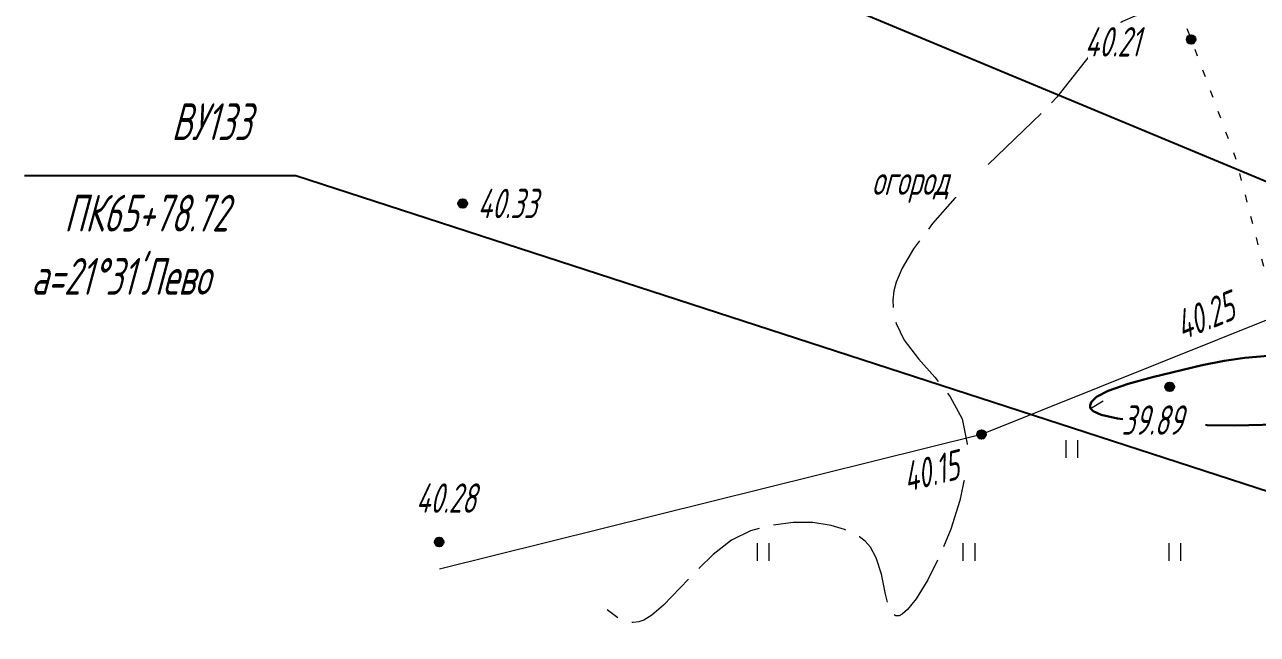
# Model space of a CAD drawing. Extents: x 2208637 to 2213412, y 575334 to 577367.
# Drawn here: x 2210942.39 to 2210984.3, y 576563 to 576583.74 of the extents above; entities that cross this region are included whole.
import ezdxf
from ezdxf.enums import TextEntityAlignment as Align

# ---------------------------------------------------------------- set-up
doc = ezdxf.new("R2010")
doc.units = 0
doc.header["$LTSCALE"] = 0.5
doc.linetypes.add('2000_366_2', pattern=[1.5, 0.5, -1])
doc.linetypes.add('500_329_3', pattern=[6, 5, -1])
doc.layers.get('0').update_dxf_attribs({"lineweight": 25})
for name, color, linetype, lineweight in [('ИИ_ГОРИЗОНТАЛИ_ОСН', 32, 'Continuous', 15), ('ИИ_ГОРИЗОНТАЛИ_УТОЛЩ', 32, 'Continuous', 30), ('ИИ_ОГРАДЫ', 7, 'Continuous', 25), ('ИИ_ОТМЕТКИ', 7, 'Continuous', 25), ('ИИ_ТРАССЫ_КЛС', 5, 'Continuous', 40), ('ИИ_УГОДЬЯ', 7, 'Continuous', 25)]:
    doc.layers.add(name, color=color, linetype=linetype, lineweight=lineweight)
doc.styles.add('GOST 2.304', font='cs_gost2304.shx', dxfattribs={"width": 0.8, "oblique": 15})
doc.linetypes.add('2000_417_2', pattern='A,0,[3,Topography.shx,S=1,R=0,X=0,Y=0],-1.5', length=1.5)
doc.linetypes.add('2000_476_2_3', pattern='A,5,-0.5,[36,Topography.shx,S=1,R=0,X=0,Y=0],-0.5,5', length=11)

# ---------------------------------------------------------------- blocks, each defined once
blk = doc.blocks.new('500_329_6')
at = {"color": 0, "linetype": 'Continuous', "lineweight": -2}
blk.add_lwpolyline([(0, 0), (1, 0)], dxfattribs=at)
blk = doc.blocks.new('500_401')
at = {"color": 0, "linetype": 'Continuous', "lineweight": -2}
for points in [[(-0.4, 0), (-0.4, 1.2)], [(0.4, 0), (0.4, 1.2)]]:
    blk.add_lwpolyline(points, dxfattribs=at)
blk = doc.blocks.new('500_330_1')
at = {"linetype": 'Continuous', "lineweight": -2}
h = blk.add_hatch(color=0, dxfattribs=at)
h.dxf.hatch_style = 1
edge = h.paths.add_edge_path()
edge.add_arc((0, 0), 0.3, 0, 360)
at = {"color": 0, "linetype": 'Continuous', "lineweight": -2}
blk.add_circle((0, 0), 0.3, dxfattribs=at)
at = {"color": 0, "linetype": 'Continuous', "lineweight": -2, "style": 'GOST 2.304', "flags": 1}
for tag, p in [('Номер', (-1, -1)), ('Номер_рабочей_станции', (-1, -3.5))]:
    blk.add_attdef(tag, text='', height=2, dxfattribs=at).set_placement(p, align=Align.RIGHT)
at = {"color": 0, "linetype": 'Continuous', "lineweight": -2, "style": 'GOST 2.304'}
blk.add_attdef('Высота', (1, -1), '', height=2, dxfattribs=at)
at = {"color": 0, "linetype": 'Continuous', "lineweight": -2, "style": 'GOST 2.304', "flags": 1}
blk.add_attdef('Код', (0, -3.5), '', height=2, dxfattribs=at)

msp = doc.modelspace()

# ---------------------------------------------------------------- linework, layer by layer
at = {"layer": 'ИИ_ГОРИЗОНТАЛИ_ОСН', "color": 32, "linetype": '500_329_3', "lineweight": 20, "elevation": 40.25, "flags": 128}
msp.add_lwpolyline([(2211042.266, 576569.609), (2211042.209, 576569.794), (2211042.187, 576570.098), (2211042.132, 576570.431), (2211041.972, 576570.707), (2211041.643, 576570.796), (2211040.966, 576570.859), (2211039.009, 576570.991), (2211037.95, 576571.102), (2211036.985, 576571.27), (2211036.355, 576571.46), (2211036.002, 576571.642), (2211035.838, 576571.784), (2211035.718, 576571.97), (2211035.63, 576572.19), (2211035.575, 576572.53), (2211035.624, 576573.007), (2211035.838, 576573.646), (2211036.545, 576575.095), (2211037.256, 576576.663), (2211037.662, 576577.392), (2211038.827, 576579.291), (2211039.017, 576579.672), (2211039.098, 576579.909), (2211039.117, 576580.101), (2211039.101, 576580.195), (2211039.026, 576580.367), (2211038.838, 576580.591), (2211038.152, 576581.143), (2211038.032, 576581.476), (2211038.304, 576581.781), (2211038.871, 576582.088), (2211040.003, 576582.57), (2211040.251, 576582.691), (2211040.364, 576582.784), (2211040.378, 576582.905), (2211040.337, 576583.019), (2211040.244, 576583.178), (2211040.166, 576583.424), (2211040.229, 576583.703), (2211040.386, 576584.154), (2211040.557, 576584.724), (2211040.66, 576585.355), (2211040.615, 576585.992), (2211040.458, 576586.507), (2211040.228, 576587.014), (2211039.92, 576587.51), (2211039.529, 576587.991), (2211039.048, 576588.454), (2211038.474, 576588.895), (2211037.832, 576589.226), (2211037.024, 576589.492), (2211036.121, 576589.71), (2211034.325, 576590.064), (2211033.576, 576590.232), (2211033.024, 576590.416), (2211032.429, 576590.735), (2211031.876, 576591.099), (2211030.929, 576591.807), (2211030.623, 576591.757), (2211030.468, 576592.093), (2211030.295, 576592.394), (2211030.075, 576592.681), (2211029.786, 576592.878), (2211029.444, 576593.022), (2211029.114, 576593.197), (2211028.86, 576593.488), (2211028.791, 576593.919), (2211028.771, 576594.748), (2211028.789, 576595.842), (2211028.902, 576598.298), (2211029.047, 576600.23), (2211029.107, 576600.669), (2211029.196, 576601.039), (2211029.293, 576601.353), (2211029.434, 576601.607), (2211029.66, 576601.793), (2211029.958, 576601.824), (2211030.572, 576601.605), (2211030.825, 576601.649), (2211030.964, 576601.945), (2211031.083, 576602.521), (2211031.179, 576603.253), (2211031.25, 576604.013), (2211031.29, 576604.678), (2211031.293, 576605.509), (2211031.277, 576605.829), (2211031.204, 576606.12), (2211031.028, 576606.418), (2211030.644, 576606.676), (2211028.883, 576607.381), (2211028.673, 576607.51), (2211028.616, 576607.588), (2211028.617, 576607.624), (2211028.638, 576607.65), (2211028.736, 576607.678), (2211029.008, 576607.67), (2211029.542, 576607.586), (2211030.363, 576607.406), (2211032.185, 576606.942), (2211032.498, 576606.938), (2211032.648, 576606.893), (2211032.802, 576606.751), (2211033.266, 576606.173), (2211033.578, 576605.842), (2211033.894, 576605.601), (2211035.973, 576604.187), (2211036.78, 576603.608), (2211037.513, 576603.038), (2211038.093, 576602.512), (2211038.442, 576602.069), (2211038.67, 576601.372), (2211038.738, 576600.612), (2211038.71, 576599.91), (2211038.622, 576599.164), (2211038.725, 576598.985), (2211037.113, 576597.868), (2211036.364, 576597.303), (2211035.906, 576596.901), (2211035.707, 576596.663), (2211035.666, 576596.548), (2211035.677, 576596.505), (2211035.709, 576596.475), (2211035.819, 576596.451), (2211036.088, 576596.498), (2211036.591, 576596.682), (2211037.352, 576597.04), (2211038.129, 576597.454), (2211038.783, 576597.829), (2211039.173, 576598.073), (2211039.435, 576598.271), (2211039.624, 576598.451), (2211040.004, 576598.913), (2211040.531, 576599.485), (2211040.822, 576599.848), (2211041.066, 576600.271), (2211041.215, 576600.765), (2211041.218, 576601.25), (2211041.095, 576601.679), (2211040.714, 576602.581), (2211040.574, 576603.161), (2211040.53, 576603.692), (2211040.534, 576604.217), (2211040.578, 576605.34), (2211040.565, 576605.982), (2211040.493, 576606.707), (2211040.355, 576607.474), (2211040.178, 576608.207), (2211039.986, 576608.877), (2211039.399, 576610.714), (2211039.338, 576610.933), (2211039.29, 576611.217), (2211039.326, 576611.651), (2211039.429, 576612.187), (2211039.472, 576612.694), (2211039.325, 576613.038), (2211038.985, 576613.079), (2211038.42, 576612.952), (2211037.743, 576612.726), (2211036.493, 576612.247), (2211036.143, 576612.13), (2211035.814, 576612.067), (2211035.215, 576612.011), (2211034.873, 576612.017), (2211033.881, 576612.077), (2211033.397, 576612.088), (2211033.034, 576612.055), (2211032.752, 576611.956), (2211032.337, 576611.69), (2211032.056, 576611.574), (2211031.675, 576611.546), (2211030.289, 576611.581), (2211029.474, 576611.552), (2211028.706, 576611.431), (2211028.08, 576611.172), (2211027.602, 576610.729), (2211027.214, 576610.152), (2211026.914, 576609.534), (2211026.7, 576608.973), (2211026.526, 576608.402), (2211026.464, 576608.32), (2211026.465, 576608.231), (2211025.778, 576606.784), (2211025.682, 576606.561), (2211025.63, 576606.398), (2211025.636, 576606.243), (2211025.722, 576606.142), (2211025.854, 576606.043), (2211025.956, 576605.902), (2211025.956, 576605.68), (2211025.831, 576604.857), (2211025.811, 576604.351), (2211025.85, 576603.969), (2211026.162, 576602.387), (2211026.277, 576601.728), (2211026.371, 576601.01), (2211026.424, 576600.386), (2211026.506, 576598.854), (2211026.626, 576594.964), (2211026.636, 576594.265), (2211026.611, 576592.685), (2211026.638, 576592.12), (2211026.711, 576591.429), (2211026.861, 576590.711), (2211027.078, 576590.07), (2211027.317, 576589.457), (2211027.531, 576588.823), (2211027.674, 576588.118), (2211027.699, 576587.29), (2211027.623, 576586.552), (2211027.482, 576585.869), (2211027.278, 576585.21), (2211027.015, 576584.547), (2211026.695, 576583.849), (2211025.898, 576582.234), (2211025.495, 576581.328), (2211024.821, 576579.614), (2211024.459, 576578.859), (2211024.02, 576578.206), (2211023.583, 576577.775), (2211023.19, 576577.513), (2211022.891, 576577.371), (2211022.598, 576577.27), (2211022.319, 576577.212), (2211021.865, 576577.179), (2211021.204, 576577.227), (2211020.31, 576577.413), (2211019.374, 576577.714), (2211018.429, 576578.1), (2211017.505, 576578.542), (2211016.638, 576579.013), (2211015.859, 576579.483), (2211015.202, 576579.925), (2211014.511, 576580.503), (2211013.932, 576581.139), (2211013.447, 576581.798), (2211012.366, 576583.529), (2211012.069, 576583.901), (2211011.409, 576584.651), (2211011.119, 576584.943), (2211010.857, 576585.121), (2211010.626, 576585.218), (2211010.449, 576585.262), (2211010.278, 576585.281), (2211010.111, 576585.256), (2211009.819, 576585.147), (2211009.364, 576584.899), (2211008.03, 576584.046), (2211007.33, 576583.664), (2211006.79, 576583.46), (2211006.41, 576583.398), (2211006.173, 576583.41), (2211005.934, 576583.475), (2211005.696, 576583.594), (2211005.373, 576583.848), (2211005, 576584.293), (2211004.614, 576584.945), (2211004.03, 576586.18), (2211003.794, 576586.557), (2211003.465, 576586.838), (2211003.16, 576587.022), (2211002.883, 576587.217), (2211002.637, 576587.533), (2211002.534, 576587.931), (2211002.446, 576588.647), (2211002.182, 576591.69), (2211002.06, 576592.666), (2211001.906, 576593.453), (2211001.71, 576593.951), (2211001.315, 576594.385), (2211000.858, 576594.688), (2211000.37, 576594.9), (2210999.427, 576595.213), (2210998.949, 576595.354), (2210998.16, 576595.469), (2210997.722, 576595.562), (2210997.302, 576595.736), (2210996.967, 576595.935), (2210996.653, 576596.072), (2210996.297, 576596.064), (2210995.95, 576595.828), (2210995.488, 576595.343), (2210994.986, 576594.727), (2210994.513, 576594.095), (2210994.144, 576593.566), (2210993.951, 576593.255), (2210993.841, 576592.979), (2210993.754, 576592.435), (2210993.761, 576592.146), (2210993.857, 576590.974), (2210993.867, 576590.217), (2210993.8, 576589.431), (2210993.663, 576588.824), (2210993.498, 576588.403), (2210993.272, 576588.026), (2210992.984, 576587.719), (2210992.589, 576587.413), (2210991.932, 576587.013), (2210990.963, 576586.542), (2210989.917, 576586.118), (2210988.884, 576585.761), (2210987.954, 576585.49), (2210987.219, 576585.322), (2210986.769, 576585.277), (2210986.389, 576585.403), (2210986.096, 576585.65), (2210985.835, 576585.935), (2210985.609, 576586.134), (2210985.412, 576586.237), (2210985.259, 576586.274), (2210985.099, 576586.278), (2210984.923, 576586.244), (2210984.61, 576586.132), (2210984.13, 576585.895), (2210983.492, 576585.518), (2210981.752, 576584.349), (2210981.523, 576584.233), (2210981.286, 576584.184), (2210980.554, 576584.115), (2210980.129, 576584.022), (2210979.71, 576583.839), (2210979.379, 576583.59), (2210979.05, 576583.251), (2210977.477, 576581.265), (2210977.037, 576580.8), (2210974.838, 576578.683), (2210974.016, 576577.836), (2210973.252, 576576.969), (2210972.607, 576576.111), (2210972.218, 576575.452), (2210972.02, 576574.983), (2210971.941, 576574.687), (2210971.904, 576574.367), (2210971.916, 576574.031), (2210972.022, 576573.568), (2210972.296, 576573.01), (2210972.781, 576572.371), (2210973.335, 576571.746), (2210973.86, 576571.082), (2210974.261, 576570.327), (2210974.439, 576569.428), (2210974.384, 576568.517), (2210974.183, 576567.549), (2210973.876, 576566.581), (2210973.499, 576565.666), (2210973.092, 576564.858), (2210972.693, 576564.212), (2210972.404, 576563.849), (2210972.219, 576563.684), (2210972.115, 576563.632), (2210972.005, 576563.633), (2210971.897, 576563.702), (2210971.776, 576563.918), (2210971.659, 576564.363), (2210971.515, 576565.052), (2210971.341, 576565.607), (2210971.143, 576565.971), (2210970.967, 576566.17), (2210970.771, 576566.313), (2210970.577, 576566.425), (2210970.263, 576566.567), (2210969.808, 576566.706), (2210969.185, 576566.8), (2210968.513, 576566.802), (2210967.801, 576566.711), (2210967.061, 576566.524), (2210966.423, 576566.209), (2210965.802, 576565.719), (2210965.204, 576565.134), (2210964.108, 576563.99), (2210963.715, 576563.654), (2210963.441, 576563.486), (2210963.269, 576563.423), (2210963.073, 576563.403), (2210962.857, 576563.434), (2210962.552, 576563.565), (2210962.189, 576563.83)], dxfattribs=at)
at = {"layer": 'ИИ_ГОРИЗОНТАЛИ_УТОЛЩ', "elevation": 40, "flags": 128}
msp.add_lwpolyline([(2210985.594, 576572.557), (2210983.878, 576572.406), (2210983.175, 576572.307), (2210982.424, 576572.15), (2210980.732, 576571.747), (2210979.91, 576571.526), (2210979.224, 576571.286), (2210978.831, 576571.078), (2210978.659, 576570.912), (2210978.613, 576570.795), (2210978.612, 576570.735), (2210978.629, 576570.684), (2210978.721, 576570.59), (2210978.99, 576570.469), (2210979.549, 576570.34), (2210980.476, 576570.225), (2210981.536, 576570.154), (2210982.598, 576570.118), (2210983.532, 576570.109), (2210985.43, 576570.146)], dxfattribs=at)
at = {"layer": 'ИИ_ОГРАДЫ', "linetype": '2000_476_2_3', "lineweight": 20, "flags": 128}
msp.add_lwpolyline([(2210988.74, 576575.34), (2210984.948, 576573.82), (2210974.92, 576569.8), (2210956.487, 576565.219)], dxfattribs=at)
at = {"layer": 'ИИ_ТРАССЫ_КЛС', "lineweight": 25, "flags": 128}
for points in [[(2211012.094, 576566.952), (2210954.191, 576591.063), (2210944.005, 576591.063)], [(2211014.291, 576558.224), (2210951.609, 576578.591), (2210942.388, 576578.591)]]:
    msp.add_lwpolyline(points, dxfattribs=at)
at = {"layer": 'ИИ_УГОДЬЯ', "linetype": '2000_366_2', "lineweight": 20, "flags": 128}
msp.add_lwpolyline([(2210960.973, 576595.206), (2210967.258, 576592.934), (2210969.739, 576591.116), (2210977.472, 576588.513), (2210981.153, 576585.622), (2210982.046, 576583.233), (2210983.554, 576579.2), (2210984.948, 576573.82)], dxfattribs=at)

# ---------------------------------------------------------------- block references
at = {"layer": 'ИИ_ГОРИЗОНТАЛИ_ОСН', "xscale": 0.5, "yscale": 0.5, "zscale": 0.5, "rotation": 31.38899386275026}
msp.add_blockref('500_329_6', (2210978.629, 576570.684, 40), dxfattribs=at)
at = {"layer": 'ИИ_УГОДЬЯ', "lineweight": 20, "xscale": 0.5, "yscale": 0.5, "zscale": 0.5}
for p in [(2210978, 576569), (2210967.5, 576565.5), (2210974.5, 576565.5), (2210981.5, 576565.5)]:
    msp.add_blockref('500_401', p, dxfattribs=at)

# ---------------------------------------------------------------- next in the draw order: wipeouts: each hides what was drawn before it
at = {"lineweight": 0}
for points, layer in [([(2210978.54, 576582.581), (2210981.181, 576582.581), (2210981.181, 576583.798), (2210978.54, 576583.798)], 'ИИ_ОТМЕТКИ'), ([(2210957.897, 576577.084), (2210960.698, 576577.084), (2210960.698, 576578.224), (2210957.897, 576578.224)], 'ИИ_ОТМЕТКИ'), ([(2210981.88, 576572.97), (2210984.479, 576574.012), (2210984.026, 576575.142), (2210981.427, 576574.1)], 'ИИ_ОТМЕТКИ'), ([(2210979.727, 576569.718), (2210982.535, 576569.718), (2210982.535, 576570.858), (2210979.727, 576570.858)], 'ИИ_ОТМЕТКИ'), ([(2210972.507, 576567.796), (2210975.05, 576568.428), (2210974.776, 576569.535), (2210972.232, 576568.903)], 'ИИ_ОТМЕТКИ'), ([(2210955.798, 576567.064), (2210958.599, 576567.064), (2210958.599, 576568.281), (2210955.798, 576568.281)], 'ИИ_ОТМЕТКИ'), ([(2210947.443, 576579.721), (2210951.378, 576579.721), (2210951.378, 576581.146), (2210947.443, 576581.146)], 'ИИ_ТРАССЫ_КЛС'), ([(2210943.795, 576576.612), (2210951.385, 576576.612), (2210951.385, 576578.134), (2210943.795, 576578.134)], 'ИИ_ТРАССЫ_КЛС'), ([(2210942.678, 576574.463), (2210951.103, 576574.463), (2210951.103, 576575.985), (2210942.678, 576575.985)], 'ИИ_ТРАССЫ_КЛС'), ([(2210971.238, 576577.875), (2210974.919, 576577.875), (2210974.919, 576579.046), (2210971.238, 576579.046)], 'ИИ_УГОДЬЯ')]:
    msp.add_wipeout(points, dxfattribs=at).dxf.layer = layer

# ---------------------------------------------------------------- next in the draw order: block references
at = {"layer": 'ИИ_ОТМЕТКИ'}
ref = msp.add_blockref('500_330_1', (2210982.046, 576583.233, 40.208), dxfattribs=dict(at, xscale=0.5, yscale=0.5, zscale=0.5))
ref.add_attrib('Высота', '40.21', (2210978.423, 576582.651), dxfattribs={"layer": '0', "color": 0, "linetype": 'Continuous', "lineweight": -2, "height": 1, "style": 'GOST 2.304', "oblique": 15, "width": 0.8})
ref = msp.add_blockref('500_330_1', (2210957.28, 576577.654, 40.327), dxfattribs=dict(at, xscale=0.5, yscale=0.5, zscale=0.5))
ref.add_attrib('Высота', '40.33', (2210957.78, 576577.154, 40.327), dxfattribs={"layer": '0', "color": 0, "linetype": 'Continuous', "lineweight": -2, "height": 1, "style": 'GOST 2.304', "oblique": 15, "width": 0.8})
ref = msp.add_blockref('500_330_1', (2210984.948, 576573.82, 40.252), dxfattribs=dict(at, xscale=0.5, yscale=0.5, zscale=0.5, rotation=21.84428484270268))
ref.add_attrib('Высота', '40.25', (2210981.745, 576572.992), dxfattribs={"layer": '0', "color": 0, "linetype": 'Continuous', "lineweight": -2, "height": 1, "rotation": 21.8443, "style": 'GOST 2.304', "oblique": 15, "width": 0.8})
ref = msp.add_blockref('500_330_1', (2210981.32, 576571.42, 39.89), dxfattribs=dict(at, xscale=0.5, yscale=0.5, zscale=0.5))
ref.add_attrib('Высота', '39.89', (2210979.677, 576569.788), dxfattribs={"layer": '0', "color": 0, "linetype": 'Continuous', "lineweight": -2, "height": 1, "style": 'GOST 2.304', "oblique": 15, "width": 0.8})
ref = msp.add_blockref('500_330_1', (2210974.92, 576569.8, 40.15), dxfattribs=dict(at, xscale=0.5, yscale=0.5, zscale=0.5, rotation=13.95684995823698))
ref.add_attrib('Высота', '40.15', (2210972.376, 576567.836), dxfattribs={"layer": '0', "color": 0, "linetype": 'Continuous', "lineweight": -2, "height": 1, "rotation": 13.9568, "style": 'GOST 2.304', "oblique": 15, "width": 0.8})
ref = msp.add_blockref('500_330_1', (2210956.48, 576566.141, 40.275), dxfattribs=dict(at, xscale=0.5, yscale=0.5, zscale=0.5))
ref.add_attrib('Высота', '40.28', (2210955.681, 576567.134), dxfattribs={"layer": '0', "color": 0, "linetype": 'Continuous', "lineweight": -2, "height": 1, "style": 'GOST 2.304', "oblique": 15, "width": 0.8})

# ---------------------------------------------------------------- next in the draw order: texts
at = {"layer": 'ИИ_ТРАССЫ_КЛС', "lineweight": 25, "style": 'GOST 2.304', "oblique": 15, "width": 0.8}
for s, p in [('ВУ133', (2210947.381, 576579.808)), ('ПК65+78.72', (2210943.733, 576576.7)), ("а=21°31'Лево", (2210942.606, 576574.55))]:
    msp.add_text(s, height=1.25, dxfattribs=at).set_placement(p)
at = {"layer": 'ИИ_УГОДЬЯ', "linetype": '2000_417_2', "lineweight": 20, "ltscale": 0.5, "style": 'GOST 2.304', "oblique": 15, "width": 0.8}
msp.add_text('огород', height=1, dxfattribs=at).set_placement((2210971.188, 576577.945, -88.25))

doc.saveas('drawing.dxf')
